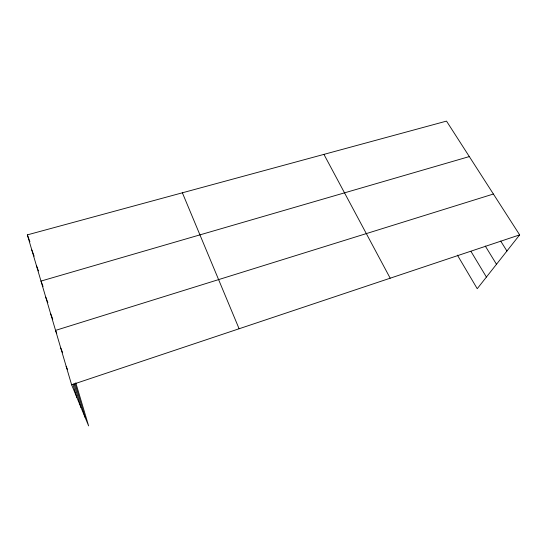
<?xml version="1.0" encoding="UTF-8"?>
<svg xmlns="http://www.w3.org/2000/svg" width="547" height="547" viewBox="0 0 547 547"><rect width="100%" height="100%" fill="white"/><g stroke="black" fill="none" stroke-linecap="round" stroke-linejoin="round"><path stroke-width="0.82" d="M75.78 382.838L88.628 425.894L71.623 384.801L27.35 234.875L446.516 121.106L519.65 234.875L477.237 288.707L457.408 255.128M71.623 384.801L519.65 234.875M493.394 194.028L55.555 330.388L56.765 333.451M469.312 156.579L40.991 281.076L43.056 286.471M500.69 241.063L506.932 251.018M485.292 246.041L496.485 264.276M471.042 251.517L486.413 277.062M323.933 154.377L390.189 278.197M182.383 192.797L239.101 328.754M66.139 366.23L67.411 369.348M60.785 348.097L62.645 352.74M50.597 313.581L52.765 319.154M45.743 297.151L47.856 302.635M36.348 265.343L38.454 270.909M31.801 249.945L34.14 256.194M27.35 234.875L29.914 241.774M75.165 384.056L85.024 417.183M73.975 383.768L81.024 407.508M72.97 384.356L76.819 397.354"/></g></svg>
